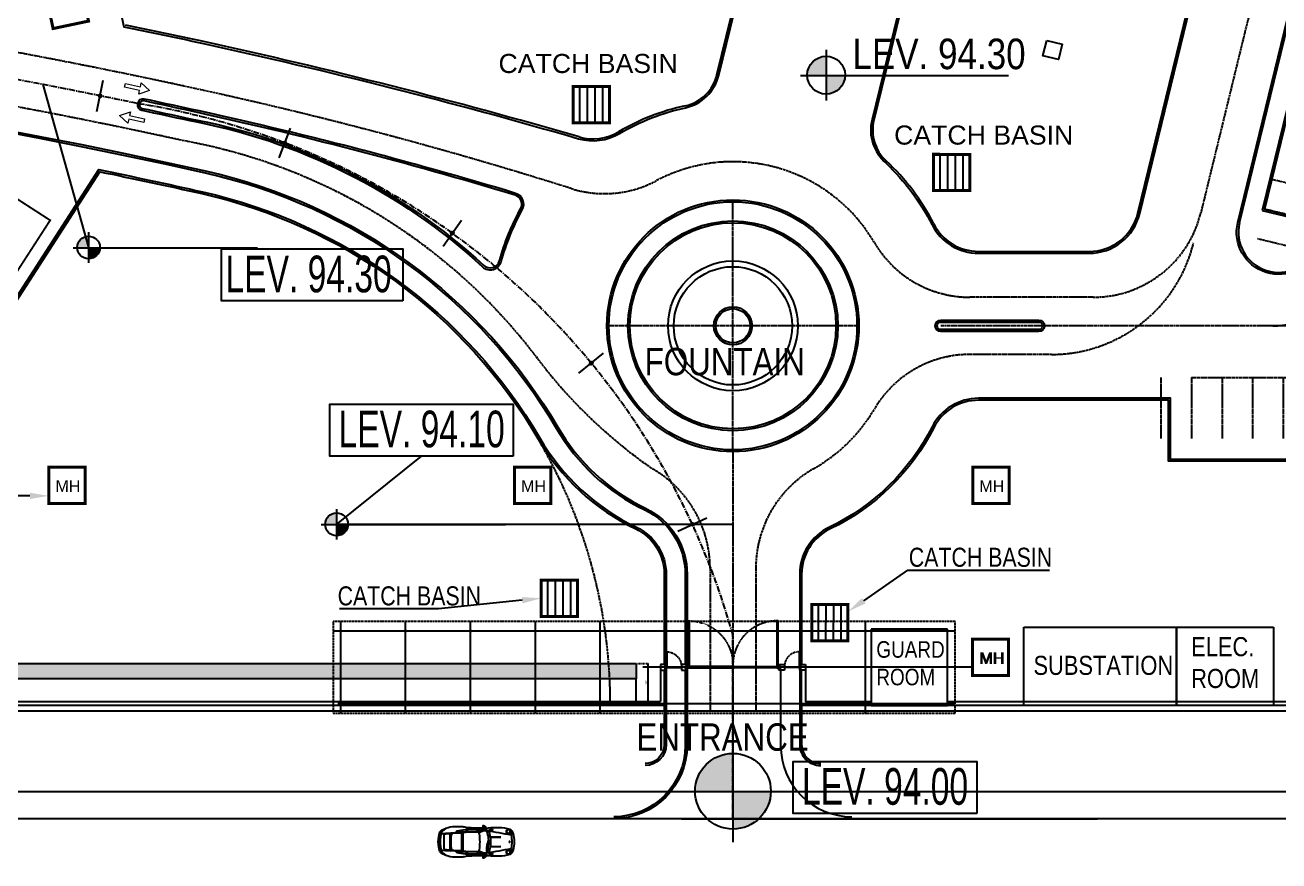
# Model space of a CAD drawing. Header units: feet. Extents: x 50754 to 76410, y 49660 to 67674.
# Drawn here: x 64094 to 68036, y 54850 to 57479 of the extents above; entities that cross this region are included whole.
import ezdxf

# ---------------------------------------------------------------- set-up
doc = ezdxf.new("R2010")
doc.units = ezdxf.units.FT
doc.header["$PDMODE"] = 32
for name, pattern in [('Amconstr', [9999, 9999, 0]), ('CENTER', [2, 1.25, -0.25, 0.25, -0.25]), ('CENTER2', [28.575, 19.05, -3.175, 3.175, -3.175]), ('HIDDEN', [9.525, 6.35, -3.175]), ('HIDDEN2', [0.1875, 0.125, -0.0625])]:
    doc.linetypes.add(name, pattern=pattern)
for name, color, linetype in [('03--GRID', 8, 'CENTER2'), ('1_TEXT', 3, 'Continuous'), ('afaq', 6, 'Continuous'), ('CAR', 253, 'Continuous'), ('CARS', 2, 'Continuous'), ('CKS_PROPERTY LINE', 5, 'Continuous'), ('coches', 7, 'Continuous'), ('F--BLOCKWALL-3', 253, 'Continuous'), ('MS GATE', 1, 'Continuous'), ('Plot Boundary', 1, 'Continuous'), ('PLOT LINE', 3, 'Continuous'), ('ROAD CL', 251, 'CENTER'), ('roads & footpath', 161, 'Continuous'), ('STORM WATER DRAIN CHANNEL', 3, 'Continuous'), ('TEXT', 3, 'Continuous'), ('TITLE', 3, 'Continuous'), ('WALKING TRACK', 8, 'Continuous'), ('WALL', 4, 'Continuous'), ('WALL HATCH EXIST', 253, 'Continuous')]:
    doc.layers.add(name, color=color, linetype=linetype)
doc.layers.add('1_CAR', color=1, linetype='Continuous', lineweight=0)
doc.styles.add('3-16', font='arial.ttf')
doc.styles.add('ARC_IMP 001 1_1', font='ARIALN.TTF', dxfattribs={"height": 0.078125})
doc.styles.add('ARIAL', font='arial.ttf')
doc.dimstyles.new('1-8', dxfattribs={"dimtxt": 8, "dimasz": 4, "dimexe": 2, "dimexo": 2, "dimgap": 1, "dimtad": 1, "dimdec": 4, "dimzin": 0, "dimdsep": 46, "dimlunit": 4, "dimtxsty": '3-16', "dimblk": 'ARCHTICK', "dimcen": 4, "dimclrd": 1, "dimclre": 8, "dimclrt": 2, "dimadec": 3, "dimazin": 0, "dimtfac": 1, "dimtdec": 4, "dimtofl": 0, "dimtmove": 2, "dimatfit": 3, "dimldrblk": 'AERO', "dimfxl": 0.18, "dimtolj": 1, "dimtzin": 0, "dimarcsym": 0})

# ---------------------------------------------------------------- blocks, each defined once
blk = doc.blocks.new('A$C20319cff')
at = {"layer": 'MS GATE', "color": 253}
for p, q in [((5.2, 145.6), (6.2, 145.6)), ((147.1, 149.1), (147.2, 149)), ((147.2, 149), (147.1, 148.8))]:
    blk.add_line(p, q, dxfattribs=at)
for points in [[(1.3, 149), (0, 149), (0, 149)], [(0, 149), (0, 148.4), (0, 148.4)], [(1.3, 148.4), (0, 148.4), (0, 148.4)], [(1.3, 142.7), (0, 142.7), (0, 142.7)], [(0, 142.2), (0, 142.7), (0, 142.7)], [(1.3, 142.2), (0, 142.2), (0, 142.2)], [(1.3, 149.1), (1.3, 148.8), (1.3, 148.8)], [(2.3, 149.1), (1.3, 149.1), (1.3, 149.1)], [(1.3, 148.6), (2.3, 148.7), (1.3, 148.8)], [(1.3, 148.6), (1.3, 148.2), (2.3, 148.3)], [(1.3, 142.9), (1.3, 142.6), (1.3, 142.6)], [(2.3, 142.8), (1.3, 142.9), (1.3, 142.9)], [(1.3, 142.3), (2.3, 142.4), (1.3, 142.6)], [(1.3, 142.3), (1.3, 142), (2.3, 142.1)], [(3.3, 149.1), (3.3, 148.3), (2.3, 148.3)], [(3.3, 149.1), (2.3, 149.1), (2.3, 149.1)], [(3.3, 142.8), (3.3, 142.1), (2.3, 142.1)], [(3.3, 142.8), (2.3, 142.8), (2.3, 142.8)], [(5.2, 149), (3.3, 149), (3.3, 149)], [(5.2, 148.4), (3.3, 148.4), (3.3, 148.4)], [(5.2, 142.7), (3.3, 142.7), (3.3, 142.7)], [(5.2, 142.2), (3.3, 142.2), (3.3, 142.2)], [(6.2, 149.4), (6.8, 149.4), (6.8, 149.4)], [(6.2, 149), (6.2, 149.4), (6.2, 149.4)], [(6.8, 149), (6.2, 149), (6.2, 149)], [(6.2, 149), (6.8, 149), (6.8, 149)], [(6.8, 148.4), (6.2, 148.4), (6.2, 148.4)], [(6.2, 148), (6.2, 148.4), (6.2, 148.4)], [(6.2, 148.4), (6.8, 148.4), (6.8, 148.4)], [(6.2, 148), (6.8, 148), (6.8, 148)], [(6.2, 143.1), (6.2, 142.7), (6.2, 142.7)], [(6.2, 143.1), (6.8, 143.1), (6.8, 143.1)], [(6.8, 142.7), (6.2, 142.7), (6.2, 142.7)], [(6.2, 142.7), (6.8, 142.7), (6.8, 142.7)], [(6.8, 142.2), (6.2, 142.2), (6.2, 142.2)], [(6.2, 142.1), (6.8, 142.1), (6.8, 142.1)], [(6.2, 142.1), (6.2, 141.8), (6.2, 141.8)], [(6.2, 141.8), (6.8, 141.8), (6.8, 141.8)], [(6.4, 149), (6.4, 149), (6.4, 149)], [(6.4, 148.4), (6.4, 148.4), (6.4, 148.4)], [(6.4, 142.7), (6.4, 142.7), (6.4, 142.7)], [(6.4, 142.2), (6.4, 142.1), (6.4, 142.1)], [(6.8, 148), (6.8, 149.4), (6.8, 149.4)], [(7, 149), (6.8, 149), (6.8, 149)], [(7, 148.4), (6.8, 148.4), (6.8, 148.4)], [(6.8, 143.1), (6.8, 141.8), (6.8, 141.8)], [(7, 142.7), (6.8, 142.7), (6.8, 142.7)], [(7, 142.2), (6.8, 142.2), (6.8, 142.2)], [(7, 148.4), (7, 149), (7, 149)], [(7, 142.7), (7, 142.2), (7, 142.2)], [(7.3, 147.6), (7.3, 146.2), (7.3, 146.2)], [(9, 147.6), (7.3, 147.6), (7.3, 147.6)], [(7.3, 145.4), (7.3, 143.8), (7.3, 143.8)], [(7.3, 143), (7.3, 141.5), (7.3, 141.5)], [(7.3, 140.7), (7.3, 139.1), (7.3, 139.1)], [(7.3, 138.3), (7.3, 136.8), (7.3, 136.8)], [(11.4, 146.2), (11.4, 147.6), (9.7, 147.6)], [(11.4, 143.8), (11.4, 145.4), (11.4, 145.4)], [(11.4, 141.5), (11.4, 143), (11.4, 143)], [(11.4, 139.1), (11.4, 140.7), (11.4, 140.7)], [(11.4, 136.8), (11.4, 138.3), (11.4, 138.3)], [(146.3, 145.4), (146.2, 145.6), (146.3, 145.8)], [(147.1, 148.7), (146.7, 148.7), (146.7, 148.7)], [(146.7, 146.2), (146.7, 148.7), (146.7, 148.7)], [(147.1, 146.2), (147.1, 148.7), (147.1, 148.7)], [(147.4, 145.9), (147.5, 145.8), (147.5, 145.6)], [(147.5, 145.6), (147.5, 145.4), (147.4, 145.2)]]:
    blk.add_lwpolyline(points, dxfattribs=at)
for points in [[(6.2, 140.9), (6.2, 150.2), (5.2, 150.2), (5.2, 140.9)], [(6.2, 144), (6.2, 147.1), (11.4, 147.1), (11.4, 144)], [(7.3, 147.6), (7.3, 143.5), (11.4, 143.5), (11.4, 147.6)], [(148.9, 143.5), (7.3, 143.5), (7.3, 147.6), (148.9, 147.6)], [(7.3, 0), (11.4, 0), (11.4, 144), (7.3, 144)], [(8.5, 145.6), (8.5, 145.5), (8.4, 145.5), (8.4, 145.5), (8.4, 145.6), (8.4, 145.6), (8.4, 145.6), (8.5, 145.6)], [(8.5, 145.6), (8.5, 145.5), (8.4, 145.5), (8.4, 145.5), (8.4, 145.6), (8.4, 145.6), (8.4, 145.6), (8.5, 145.6)], [(8.7, 146.1), (8.7, 146), (8.6, 146), (8.6, 146), (8.5, 146.1), (8.6, 146.2), (8.6, 146.2), (8.7, 146.2)], [(8.7, 146.1), (8.7, 146.1), (8.6, 146), (8.6, 146.1), (8.5, 146.1), (8.6, 146.1), (8.6, 146.2), (8.7, 146.1)], [(8.7, 145), (8.7, 145), (8.6, 145), (8.6, 145), (8.5, 145), (8.6, 145.1), (8.6, 145.1), (8.7, 145.1)], [(8.7, 145), (8.7, 145), (8.6, 145), (8.6, 145), (8.5, 145), (8.6, 145.1), (8.7, 145.1)], [(9.1, 146.4), (9.1, 146.4), (9.1, 146.4), (9, 146.4), (9, 146.4), (9, 146.5), (9.1, 146.5), (9.1, 146.5)], [(9.1, 146.4), (9.1, 146.4), (9.1, 146.4), (9, 146.4), (9, 146.4), (9, 146.5), (9.1, 146.5), (9.1, 146.5)], [(9.1, 144.7), (9.1, 144.7), (9.1, 144.6), (9, 144.7), (9, 144.7), (9, 144.7), (9.1, 144.8), (9.1, 144.7)], [(9.1, 144.7), (9.1, 144.7), (9.1, 144.6), (9, 144.7), (9, 144.7), (9, 144.7), (9.1, 144.8), (9.1, 144.7)], [(9.7, 146.4), (9.7, 146.4), (9.6, 146.4), (9.6, 146.4), (9.6, 146.4), (9.6, 146.5), (9.6, 146.5), (9.7, 146.5)], [(9.7, 146.4), (9.7, 146.4), (9.6, 146.4), (9.6, 146.4), (9.6, 146.5), (9.6, 146.5), (9.7, 146.5)], [(9.7, 144.7), (9.7, 144.7), (9.6, 144.6), (9.6, 144.7), (9.6, 144.7), (9.6, 144.7), (9.6, 144.8), (9.7, 144.7)], [(9.7, 144.7), (9.7, 144.7), (9.6, 144.6), (9.6, 144.7), (9.6, 144.7), (9.6, 144.8), (9.7, 144.7)], [(10.2, 146.1), (10.1, 146), (10.1, 146), (10, 146), (10, 146.1), (10, 146.2), (10.1, 146.2), (10.1, 146.2)], [(10.2, 146.1), (10.1, 146.1), (10.1, 146), (10, 146.1), (10, 146.1), (10, 146.1), (10.1, 146.2), (10.1, 146.1)], [(10.2, 145), (10.1, 145), (10.1, 145), (10, 145), (10, 145), (10, 145.1), (10.1, 145.1), (10.1, 145.1)], [(10.2, 145), (10.1, 145), (10.1, 145), (10, 145), (10, 145), (10, 145.1), (10.1, 145.1)], [(10.3, 145.6), (10.3, 145.5), (10.3, 145.5), (10.2, 145.5), (10.2, 145.6), (10.2, 145.6), (10.3, 145.6), (10.3, 145.6)], [(10.3, 145.6), (10.3, 145.5), (10.3, 145.5), (10.2, 145.5), (10.2, 145.6), (10.2, 145.6), (10.3, 145.6), (10.3, 145.6)], [(14.9, 143.5), (14.9, 147.6), (17, 147.6), (17, 143.5)], [(21.2, 143.5), (21.2, 147.6), (23.2, 147.6), (23.2, 143.5)], [(27.4, 143.5), (27.4, 147.6), (29.5, 147.6), (29.5, 143.5)], [(33.6, 143.5), (33.6, 147.6), (35.7, 147.6), (35.7, 143.5)], [(39.9, 143.5), (39.9, 147.6), (42, 147.6), (42, 143.5)], [(46.1, 143.5), (46.1, 147.6), (48.2, 147.6), (48.2, 143.5)], [(52.4, 143.5), (52.4, 147.6), (54.4, 147.6), (54.4, 143.5)], [(58.6, 143.5), (58.6, 147.6), (60.7, 147.6), (60.7, 143.5)], [(64.8, 143.5), (64.8, 147.6), (66.9, 147.6), (66.9, 143.5)], [(71.1, 143.5), (71.1, 147.6), (73.2, 147.6), (73.2, 143.5)], [(77.3, 143.5), (77.3, 147.6), (79.4, 147.6), (79.4, 143.5)], [(83.6, 143.5), (83.6, 147.6), (85.6, 147.6), (85.6, 143.5)], [(89.8, 143.5), (89.8, 147.6), (91.9, 147.6), (91.9, 143.5)], [(96, 143.5), (96, 147.6), (98.1, 147.6), (98.1, 143.5)], [(102.3, 143.5), (102.3, 147.6), (104.3, 147.6), (104.3, 143.5)], [(108.5, 143.5), (108.5, 147.6), (110.6, 147.6), (110.6, 143.5)], [(114.7, 143.5), (114.7, 147.6), (116.8, 147.6), (116.8, 143.5)], [(121, 143.5), (121, 147.6), (123.1, 147.6), (123.1, 143.5)], [(127.2, 143.5), (127.2, 147.6), (129.3, 147.6), (129.3, 143.5)], [(133.5, 143.5), (133.5, 147.6), (135.5, 147.6), (135.5, 143.5)], [(139.7, 143.5), (139.7, 147.6), (141.8, 147.6), (141.8, 143.5)], [(144.8, 147.6), (144.8, 143.5), (148.9, 143.5), (148.9, 147.6)], [(145, 147.4), (145, 143.8), (148.7, 143.8), (148.7, 147.4)]]:
    blk.add_lwpolyline(points, close=True, dxfattribs=at)
at = {"layer": 'MS GATE', "color": 253, "linetype": 'HIDDEN2', "ltscale": 3}
blk.add_arc((10.5, 138.5), 138.5, 270.3689, 2.0689, dxfattribs=at)
at = {"layer": 'MS GATE', "color": 253}
for points in [[(146.3, 145.8), (146.5, 146.3), (147.1, 146.4), (147.4, 145.9)], [(147.4, 145.2), (147.1, 144.8), (146.4, 144.9), (146.3, 145.4)], [(147.1, 148.8), (146.5, 148.3), (146.5, 149.6), (147.1, 149.1)]]:
    blk.add_open_spline(points, degree=3, dxfattribs=at)
blk = doc.blocks.new('A$C6C2F1E0A')
at = {"layer": 'coches', "color": 0, "linetype": 'ByBlock', "lineweight": -3}
for p, q in [((3.454, 0.86), (2.883, 0.85)), ((0.757, 0.253), (1.346, 0.273)), ((1.343, 0.253), (0.757, 0.253)), ((1.92, 0.537), (1.757, 0.611)), ((2.091, 0.539), (1.994, 0.688)), ((2.122, 0.538), (2.026, 0.688)), ((2.681, 0.543), (2.584, 0.687)), ((2.712, 0.544), (2.615, 0.688)), ((3.04, 0.536), (2.706, 0.544)), ((2.881, 0.452), (2.881, 0)), ((2.881, 0), (2.881, -0.452)), ((3.349, 0.5), (2.924, 0.505)), ((2.936, 0), (2.936, 0.432)), ((2.936, -0.432), (2.936, 0)), ((3.313, 0.518), (3.04, 0.536)), ((3.542, 0.504), (3.313, 0.518)), ((3.521, 0), (3.521, 0.274)), ((3.521, -0.274), (3.521, 0)), ((3.843, 0.479), (3.542, 0.504)), ((3.61, 0.411), (3.61, 0)), ((3.61, 0), (3.61, -0.411)), ((3.749, 0.461), (3.67, 0.463)), ((4.128, 0.453), (3.843, 0.479)), ((3.92, 0), (3.92, 0.366)), ((3.92, -0.366), (3.92, 0)), ((0.757, -0.253), (1.346, -0.273)), ((1.343, -0.253), (0.757, -0.253)), ((1.987, -0.566), (1.698, -0.692)), ((1.698, -0.692), (2.276, -0.685)), ((1.757, -0.611), (1.92, -0.537)), ((2.056, -0.544), (1.963, -0.689)), ((2.091, -0.539), (1.994, -0.688)), ((2.276, -0.685), (2.625, -0.688)), ((2.681, -0.543), (2.584, -0.687)), ((2.712, -0.544), (2.615, -0.688)), ((2.706, -0.544), (3.04, -0.536)), ((2.924, -0.505), (3.349, -0.5)), ((3.04, -0.536), (3.313, -0.518)), ((3.313, -0.518), (3.542, -0.504)), ((3.843, -0.479), (3.542, -0.504)), ((3.67, -0.463), (3.749, -0.461)), ((4.128, -0.453), (3.843, -0.479)), ((1.709, -0.777), (2.365, -0.777)), ((2.883, -0.85), (3.454, -0.86))]:
    blk.add_line(p, q, dxfattribs=at)
for points in [[(2.421, 0.773, -0.024995), (2.365, 0.777), (1.709, 0.777, -0.093665), (1.597, 0.777, -0.044974), (1.441, 0.773, 0.242846), (1.54, 0.724, -0.066443), (1.673, 0.708, 0.284222), (1.698, 0.692)], [(2.615, 0.688), (2.276, 0.685), (1.698, 0.692), (1.987, 0.566, 0.071916), (2.091, 0.539, 0.014486), (2.828, 0.548, 0.015753), (3.209, 0.571, 0.648), (3.202, 0.608, 0.010841), (3.087, 0.633, 0.038718), (2.625, 0.688, 0.192613), (2.609, 0.783)]]:
    blk.add_lwpolyline(points, format="xyb", dxfattribs=at)
blk.add_lwpolyline([(2.625, 0.688), (2.615, 0.688)], dxfattribs=at)
blk.add_circle((0.275, -0.002), 0.0266, dxfattribs=at)
for centre, radius, start, end in [((0.43, 0.38), 0.377, 117.9341, 165.85615), ((0.798, 0.253), 0.713, 139.8356, 163.0263), ((0.431, 0.503), 0.25, 127.02801, 151.65316), ((0.989, -2.032), 2.841, 80.85021, 105.00206), ((0.321, 0.604), 0.106, 37.99011, 112.40952), ((1.275, 0.654), 0.0587, 88.98132, 160.02912), ((1.296, 0.404), 0.309, 80.02438, 93.71103), ((1.322, 0.639), 0.0745, 24.00087, 68.75294), ((1.775, 0.75), 0.18, 109.85695, 171.1321), ((1.474, 0.914), 0.272, 329.83147, 356.13516), ((1.722, 0.897), 0.023, 356.13516, 109.85695), ((2.481, 0.583), 0.227, 85.39138, 120.85301), ((2.461, 0.726), 0.0619, 53.33997, 130.5245), ((2.458, 0.82), 0.06, 231.90676, 311.95772), ((2.44, 1.337), 0.564, 275.8996, 280.69871), ((2.494, 0.747), 0.0622, 34.57428, 84.64578), ((2.566, 1.444), 0.662, 268.18931, 293.59081), ((2.898, 0.684), 0.167, 95.12242, 113.59081), ((2.655, -2.645), 3.595, 69.1236, 77.1575), ((3.957, 0.792), 0.128, 198.90691, 239.4435), ((3.738, 0.367), 0.399, 12.42516, 60.19738), ((3.794, 0.28), 0.456, 36.82, 71.82482), ((2.143, -0.052), 2.144, 165.85615, 178.61373), ((2.143, 0.052), 2.144, 181.38627, 194.14385), ((0.176, 0.443), 0.0622, 163.0263, 273.45026), ((1.989, -0.017), 1.853, 167.58364, 179.46145), ((1.989, 0.017), 1.853, 180.53855, 192.41636), ((-7.49, 47.784), 48.02, 279.19046, 280.81792), ((0.344, 0.55), 0.151, 151.65316, 191.62861), ((0.267, 0.534), 0.0721, 191.62861, 237.79273), ((0.308, 0.599), 0.15, 237.79273, 290.48626), ((0.468, 0.589), 0.219, 164.11784, 200.1268), ((0.311, 0.634), 0.0561, 99.1163, 164.11784), ((0.33, 0.542), 0.0734, 202.56308, 318.95521), ((0.318, 0.591), 0.0991, 44.31791, 99.1163), ((0.323, 0.558), 0.106, 290.48626, 327.37293), ((0.279, 0.587), 0.141, 318.95521, 356.06249), ((0.311, 0.585), 0.109, 356.06249, 44.31791), ((0.29, 0.58), 0.146, 327.37293, 37.99011), ((1.261, 0.666), 0.0421, 169.10567, 256.39493), ((1.289, 0.781), 0.161, 256.39493, 281.29174), ((1.27, 0.909), 0.29, 279.86313, 292.32109), ((3.487, -0.031), 2.163, 163.09134, 179.17929), ((3.487, 0.031), 2.163, 180.82071, 196.90866), ((1.37, 0.66), 0.0224, 299.10341, 22.98323), ((1.433, 0.081), 0.0143, 16.92116, 209.45203), ((-1.123, -0.69), 2.655, 8.26267, 16.7299), ((-0.612, -0.541), 2.152, 1.60447, 16.92116), ((3.06, 0.037), 1.612, 163.31049, 178.57885), ((1.792, 0.418), 0.288, 130.3021, 163.31049), ((1.697, 0.449), 0.243, 89.73105, 135.96054), ((1.648, 0.433), 0.209, 58.53858, 101.74101), ((1.901, 0.472), 0.0678, 345.77402, 73.14523), ((5.525, -0.023), 3.591, 172.34206, 179.63419), ((5.525, 0.023), 3.591, 180.36581, 187.65794), ((2.931, 0.455), 0.05, 98.3498, 183.33875), ((3.016, 0.434), 0.0806, 119.42208, 181.65312), ((3.333, 0.156), 0.345, 69.32835, 87.20771), ((3.43, 0.414), 0.069, 24.94692, 69.32835), ((3.074, 0.285), 0.447, 358.55631, 20.67884), ((-3.919, 0.054), 7.474, 359.5886, 3.4511), ((-3.919, -0.054), 7.474, 356.5489, 0.4114), ((3.666, 0.406), 0.0564, 86.79264, 175.49073), ((3.688, -0.272), 0.736, 77.71567, 85.23253), ((3.823, 0.352), 0.0977, 8.59287, 77.71567), ((3.768, 0.377), 0.329, 38.54914, 67.8682), ((3.361, 0.253), 0.741, 5.95875, 26.34666), ((1.869, 0.021), 2.251, 359.47261, 7.89724), ((1.869, -0.021), 2.251, 352.10276, 0.52739), ((1.787, -0.026), 2.389, 0.63256, 11.58336), ((1.787, 0.026), 2.389, 348.41664, 359.36744), ((2.341, -0.011), 1.904, 0.34287, 17.26818), ((2.341, 0.011), 1.904, 342.73182, 359.65713), ((0.43, -0.38), 0.377, 194.14385, 242.0659), ((0.176, -0.443), 0.0622, 86.54974, 196.9737), ((0.798, -0.253), 0.713, 196.9737, 220.1644), ((-7.49, -47.784), 48.02, 79.18208, 80.80954), ((0.344, -0.55), 0.151, 168.37139, 208.34684), ((0.267, -0.534), 0.0721, 122.20727, 168.37139), ((0.431, -0.503), 0.25, 208.34684, 232.97199), ((0.308, -0.599), 0.15, 69.51374, 122.20727), ((0.468, -0.589), 0.219, 159.8732, 195.88216), ((0.311, -0.634), 0.0561, 195.88216, 260.8837), ((0.33, -0.542), 0.0734, 41.04479, 157.43692), ((0.321, -0.604), 0.106, 247.59048, 322.00989), ((0.318, -0.591), 0.0991, 260.8837, 315.68209), ((0.323, -0.558), 0.106, 32.62707, 69.51374), ((0.279, -0.587), 0.141, 3.93751, 41.04479), ((0.311, -0.585), 0.109, 315.68209, 3.93751), ((0.29, -0.58), 0.146, 322.00989, 32.62707), ((1.261, -0.666), 0.0421, 103.60507, 190.89433), ((1.275, -0.654), 0.0587, 199.97088, 271.01868), ((1.289, -0.781), 0.161, 78.70826, 103.60507), ((1.27, -0.909), 0.29, 67.67891, 80.13687), ((1.322, -0.639), 0.0745, 291.24706, 335.99913), ((1.37, -0.66), 0.0224, 337.01677, 60.89659), ((1.414, -0.114), 0.0107, 20.45887, 234.64631), ((-0.748, -0.97), 2.316, 12.84625, 21.43842), ((-0.869, -0.966), 2.447, 10.48062, 20.45887), ((3.06, -0.037), 1.612, 179.61793, 185.96863), ((3.06, -0.037), 1.612, 189.56808, 196.68951), ((3.272, -0.052), 1.786, 188.26267, 193.89024), ((1.717, -0.407), 0.212, 192.84625, 212.26338), ((1.792, -0.418), 0.288, 196.68951, 229.6979), ((1.697, -0.449), 0.243, 224.03946, 270.26895), ((1.648, -0.433), 0.209, 258.25899, 301.46142), ((1.699, -0.721), 0.0287, 90.58995, 154.05522), ((1.901, -0.472), 0.0678, 286.85477, 14.22598), ((2.134, -0.914), 0.377, 96.53422, 112.98783), ((2.291, -13.256), 12.719, 87.58033, 90.89993), ((2.498, -0.715), 0.13, 328.65744, 12.26701), ((2.506, 2.319), 3.009, 272.26238, 281.13154), ((2.664, -6.601), 6.055, 84.84276, 88.4528), ((2.931, -0.455), 0.05, 176.66125, 261.6502), ((3.016, -0.434), 0.0806, 178.34688, 240.57792), ((2.566, 2.016), 2.7, 281.13154, 283.61609), ((3.197, -0.588), 0.021, 283.61609, 55.38907), ((3.333, -0.156), 0.345, 272.79229, 290.67165), ((3.43, -0.414), 0.069, 290.67165, 335.05308), ((3.074, -0.285), 0.447, 339.32116, 1.44369), ((3.666, -0.406), 0.0564, 184.50927, 273.20736), ((3.688, 0.272), 0.736, 274.76747, 282.28433), ((3.957, -0.792), 0.128, 120.5565, 161.09309), ((3.823, -0.352), 0.0977, 282.28433, 351.40713), ((3.768, -0.377), 0.329, 292.1318, 321.45086), ((3.738, -0.367), 0.399, 299.80262, 347.57484), ((3.794, -0.28), 0.456, 288.17518, 323.18), ((3.361, -0.253), 0.741, 333.65334, 354.04125), ((0.989, 2.032), 2.841, 254.99794, 279.14979), ((1.296, -0.404), 0.309, 266.28897, 279.97562), ((1.538, -0.845), 0.121, 89.09837, 143.69754), ((1.497, -1.646), 0.874, 83.42096, 93.72121), ((1.546, -0.219), 0.505, 269.27606, 284.48143), ((1.653, -1.072), 0.3, 79.29804, 100.70196), ((1.775, -0.75), 0.18, 188.8679, 250.14305), ((1.474, -0.914), 0.272, 3.86484, 30.16853), ((1.722, -0.897), 0.023, 250.14305, 3.86484), ((2.44, -1.337), 0.564, 91.93861, 97.66574), ((2.481, -0.583), 0.227, 239.14699, 274.60862), ((2.458, -0.82), 0.06, 48.04228, 128.09324), ((2.461, -0.726), 0.0619, 229.4755, 306.66003), ((2.44, -1.337), 0.564, 79.30129, 84.1004), ((2.494, -0.747), 0.0622, 275.35422, 325.42572), ((2.566, -1.444), 0.662, 66.40919, 91.81069), ((2.898, -0.684), 0.167, 246.40919, 264.87758), ((2.655, 2.645), 3.595, 282.8425, 290.8764)]:
    blk.add_arc(centre, radius, start, end, dxfattribs=at)
blk = doc.blocks.new('S PARK')
at = {"layer": 'CAR', "xscale": 942.2849746202844, "yscale": 942.2849746202844, "zscale": 942.2849746202844, "rotation": 90}
blk.add_blockref('A$C6C2F1E0A', (0, 491.622), dxfattribs=at)
blk = doc.blocks.new('admin enlclave road')
at = {"layer": 'CKS_PROPERTY LINE', "color": 253}
blk.add_line((44902.009, -5335.39), (44591.253, -5378.101), dxfattribs=at)
at = {"layer": 'CKS_PROPERTY LINE', "color": 253, "lineweight": -3}
for points in [[(44503.351, -5420.285, -0.126728), (44591.997, -5383.981), (44858.55, -5347.345)], [(44503.534, -5422.333, -0.126876), (44592.269, -5385.962), (44858.727, -5349.339)]]:
    blk.add_lwpolyline(points, format="xyb", dxfattribs=at)
at = {"layer": 'CARS', "color": 253, "xscale": -0.0014, "yscale": 0.0014, "zscale": 0.0014, "rotation": 97.82584931717199}
blk.add_blockref('S PARK', (44742.217, -5367.079, 104), dxfattribs=at)
blk = doc.blocks.new('*U9')
at = {"layer": 'ROAD CL', "ltscale": 5}
blk.add_line((96, 0), (96, 192), dxfattribs=at)
blk = doc.blocks.new('*U10')
at = {"layer": 'WALL', "color": 0, "linetype": 'ByBlock', "lineweight": -2, "transparency": 16777216, "rotation": 180}
for p in [(67760.8, 56371.1), (67856.8, 56371.1), (67952.8, 56371.1), (68048.8, 56371.1), (68144.8, 56371.1), (68240.8, 56371.1), (68336.8, 56371.1), (68432.8, 56371.1), (68528.8, 56371.1), (68624.8, 56371.1), (68720.8, 56371.1), (68816.8, 56371.1), (68912.8, 56371.1), (69008.8, 56371.1), (69104.8, 56371.1), (69200.8, 56371.1), (69296.8, 56371.1), (69392.8, 56371.1), (69488.8, 56371.1), (69584.8, 56371.1), (69680.8, 56371.1), (69776.8, 56371.1), (69872.8, 56371.1), (69968.8, 56371.1), (70064.8, 56371.1)]:
    blk.add_blockref('*U9', p, dxfattribs=at)
blk = doc.blocks.new('RD')
at = {"layer": 'ROAD CL', "color": 253, "linetype": 'ByBlock'}
blk.add_lwpolyline([(0, 50), (0, -50)], dxfattribs=at)
for radius in [5, 1]:
    blk.add_circle((0, 0), radius, dxfattribs=at)
blk = doc.blocks.new('_ArchTick')
at = {"color": 0, "const_width": 0.15}
blk.add_lwpolyline([(-0.5, -0.5), (0.5, 0.5)], dxfattribs=at)
blk = doc.blocks.new('*D25')
at = {"color": 8, "linetype": 'HIDDEN', "lineweight": -2, "ltscale": 0.005, "transparency": 16777216}
for p, q in [((66016.8, 55471.4), (66054.5, 55471.4)), ((66016.8, 55351.4), (66054.5, 55351.4))]:
    blk.add_line(p, q, dxfattribs=at)
at = {"color": 1, "linetype": 'ByBlock', "lineweight": -2, "ltscale": 0.005, "transparency": 16777216}
blk.add_line((66052.5, 55351.4), (66052.5, 55471.4), dxfattribs=at)
at = {"layer": 'Defpoints', "color": 0, "linetype": 'ByBlock', "ltscale": 0.005, "transparency": 16777216}
for p in [(66014.8, 55471.4), (66052.5, 55471.4), (66014.8, 55351.4)]:
    blk.add_point(p, dxfattribs=at)
at = {"color": 1, "linetype": 'ByBlock', "lineweight": -2, "ltscale": 0.005, "transparency": 16777216, "xscale": 4, "yscale": 4, "zscale": 4}
for p, rotation in [((66052.5, 55471.4), 89.99991514820667), ((66052.5, 55351.4), 269.9999151482066)]:
    blk.add_blockref('_ArchTick', p, dxfattribs=dict(at, rotation=rotation))
at = {"color": 2, "linetype": 'ByBlock', "ltscale": 0.005, "transparency": 16777216, "insert": (66047.4, 55411.4), "char_height": 8, "attachment_point": 5, "rotation": 89.9999, "style": '3-16'}
blk.add_mtext("\\A1;10'", dxfattribs=at)
blk = doc.blocks.new('AERO')
blk.add_line((0, 0), (-1, 0))
blk.add_lwpolyline([(-0.71, 0.71), (0, 0), (-0.71, -0.71)])

msp = doc.modelspace()

# ---------------------------------------------------------------- hatches: boundary and pattern name
at = {"linetype": 'Amconstr', "lineweight": 25, "ltscale": 10}
h = msp.add_hatch(dxfattribs=at)
h.set_pattern_fill('HONEY', color=2, scale=10)
h.set_pattern_definition([(0, (-2543.174, 61815.564), (47.625, 27.496306), [31.75, -63.5]), (120, (-2543.174, 61815.564), (-47.625, 27.496307), [31.75, -63.5]), (60, (-2543.174, 61815.564), (1e-07, 54.992613), [-63.5, 31.75])])
edge = h.paths.add_edge_path()
edge.add_line((55562.20452, 54451.62118), (55539.15506, 54493.72588))
edge.add_arc((59324.71309, 47478.64441), 7971.31217, 103.873445702, 118.352691246, ccw=False)
edge.add_arc((59455.30565, 47139.16752), 8332.32258, 89.686897527, 104.185520703, ccw=False)
edge.add_line((59500.83881, 55471.36568), (62782.29977, 55471.3609))
edge.add_line((62782.29977, 55471.3609), (66014.81952, 55471.35611))
edge.add_line((66014.81952, 55471.35611), (66014.81945, 55423.35611))
edge.add_line((66014.81945, 55423.35611), (62782.2997, 55423.3609))
edge.add_line((62782.2997, 55423.3609), (59500.70743, 55423.36568))
edge.add_arc((59455.30565, 47139.16752), 8284.32258, 89.685992007, 104.186424858)
edge.add_arc((59324.71309, 47478.64441), 7923.31217, 103.872500475, 118.350601101)
at = {"layer": 'WALL HATCH EXIST', "linetype": 'ByBlock'}
h = msp.add_hatch(color=253, dxfattribs=at)
h.dxf.hatch_style = 1
h.paths.add_polyline_path([(66612.14947, 57320.62478), (66612.14947, 57380.97792, 0.4142135624), (66552.64629, 57321.47474, 0.0035712008), (66552.65236, 57320.62478)])
h.paths.add_polyline_path([(66671.64658, 57320.62478), (66612.14947, 57320.62478), (66612.14947, 57261.97156, 0.4100358202)])
h = msp.add_hatch(color=253, dxfattribs=at)
h.dxf.hatch_style = 1
h.paths.add_polyline_path([(64293.30464, 56778.82355), (64293.30464, 56815.03544, 0.4142135624), (64257.60274, 56779.33353, 0.0035712008), (64257.60638, 56778.82355)])
h.paths.add_polyline_path([(64329.00291, 56778.82355), (64293.30464, 56778.82355), (64293.30464, 56743.63162, 0.4100358202)])
h = msp.add_hatch(color=253, dxfattribs=at)
h.dxf.hatch_style = 1
h.paths.add_polyline_path([(64293.30464, 56743.63162, 0.4100358202), (64329.00291, 56778.82355), (64293.30464, 56778.82355)])
h = msp.add_hatch(color=253, dxfattribs=at)
h.dxf.hatch_style = 1
h.paths.add_polyline_path([(65073.00304, 55908.35497), (65073.00304, 55944.56685, 0.4142135624), (65037.30113, 55908.86495, 0.0035712008), (65037.30477, 55908.35497)])
h.paths.add_polyline_path([(65108.7013, 55908.35497), (65073.00304, 55908.35497), (65073.00304, 55873.16304, 0.4100358202)])
h = msp.add_hatch(color=253, dxfattribs=at)
h.dxf.hatch_style = 1
h.paths.add_polyline_path([(65073.00304, 55873.16304, 0.4100358202), (65108.7013, 55908.35497), (65073.00304, 55908.35497)])
h = msp.add_hatch(color=0, dxfattribs=at)
h.dxf.hatch_style = 1
h.paths.add_polyline_path([(66319.12001, 55067.87618), (66319.12001, 55188.58246, 0.4142135624), (66200.11365, 55069.5761, 0.0035712008), (66200.12579, 55067.87618)])
h = msp.add_hatch(color=253, dxfattribs=at)
h.dxf.hatch_style = 1
h.paths.add_polyline_path([(66319.12001, 55067.87618), (66319.12001, 55188.58246, 0.4142135624), (66200.11365, 55069.5761, 0.0035712008), (66200.12579, 55067.87618)])
h.paths.add_polyline_path([(66438.11423, 55067.87618), (66319.12001, 55067.87618), (66319.12001, 54950.56974, 0.4100358202)])

# ---------------------------------------------------------------- linework, layer by layer
at = {"color": 253, "linetype": 'Continuous', "lineweight": 9}
msp.add_line((64293.30464, 56827.2712), (64293.30464, 56731.39586), dxfattribs=at)
at = {"color": 6, "const_width": 9.49219}
for points in [[(64181.63461, 57467.95021), (64293.09407, 57491.43259), (64269.61168, 57602.89205), (64158.15222, 57579.40967)], [(65816.64547, 57171.67988), (65930.55158, 57171.50679), (65930.72467, 57285.41291), (65816.81855, 57285.586)], [(66949.766, 56958.53524), (67063.67212, 56958.36215), (67063.8452, 57072.26827), (66949.93909, 57072.44136)], [(64168.58354, 55974.76582), (64282.48966, 55974.59274), (64282.66275, 56088.49885), (64168.75663, 56088.67194)], [(65632.43775, 55974.76582), (65746.34387, 55974.59274), (65746.51696, 56088.49885), (65632.61084, 56088.67194)], [(67073.29892, 55974.77014), (67187.20504, 55974.59705), (67187.37813, 56088.50317), (67073.47201, 56088.67625)], [(65716.15322, 55619.40489), (65830.05934, 55619.2318), (65830.23243, 55733.13792), (65716.32631, 55733.31101)], [(66566.77831, 55542.87646), (66680.68443, 55542.70337), (66680.85752, 55656.60949), (66566.9514, 55656.78258)], [(67071.85999, 55433.92324), (67185.76611, 55433.75015), (67185.9392, 55547.65627), (67072.03308, 55547.82936)]]:
    msp.add_lwpolyline(points, close=True, dxfattribs=at)
at = {"color": 253, "linetype": 'Continuous', "lineweight": 9}
for points in [[(66612.14947, 57401.37086), (66612.14947, 57241.57862), (66612.14947, 57241.57862)], [(66531.4034, 57320.62478), (67185.22032, 57320.62478), (67185.22032, 57320.62478)], [(65073.00304, 55956.80262), (65073.00304, 55860.92728), (65073.00304, 55860.92728)], [(66319.12001, 55229.36833), (66319.12001, 54909.78387), (66319.12001, 54909.78387)], [(66157.62786, 54982.54269), (67465.2617, 54982.54269), (67465.2617, 54982.54269)]]:
    msp.add_lwpolyline(points, dxfattribs=at)
at = {"color": 2, "linetype": 'ByBlock'}
for points in [[(65837.5665, 57171.66628), (65837.73959, 57285.5724)], [(65861.56647, 57171.62981), (65861.73956, 57285.53593)], [(65885.56644, 57171.59334), (65885.73953, 57285.49946)], [(65909.56641, 57171.55687), (65909.7395, 57285.46299)], [(66970.68703, 56958.52163), (66970.86012, 57072.42775)], [(66994.687, 56958.48516), (66994.86009, 57072.39128)], [(67018.68697, 56958.44869), (67018.86006, 57072.35481)], [(67042.68695, 56958.41222), (67042.86004, 57072.31834)], [(65737.07426, 55619.39128), (65737.24735, 55733.2974)], [(65761.07423, 55619.35481), (65761.24732, 55733.26093)], [(65785.0742, 55619.31834), (65785.24729, 55733.22446)], [(65809.07417, 55619.28187), (65809.24726, 55733.18799)], [(66587.69935, 55542.86285), (66587.87244, 55656.76897)], [(66611.69932, 55542.82638), (66611.87241, 55656.7325)], [(66635.69929, 55542.78991), (66635.87238, 55656.69603)], [(66659.69926, 55542.75344), (66659.87235, 55656.65956)]]:
    msp.add_lwpolyline(points, dxfattribs=at)
at = {"const_width": 9.49219}
msp.add_lwpolyline([(67071.85999, 55433.92324), (67185.76611, 55433.75015), (67185.9392, 55547.65627), (67072.03308, 55547.82936)], close=True, dxfattribs=at)
at = {"layer": '03--GRID', "ltscale": 0.1}
for p, q in [((65086.12001, 55315.35838), (65086.12001, 55603.35837)), ((65290.12001, 55315.35837), (65290.12001, 55603.35836)), ((65494.12001, 55315.35837), (65494.12001, 55603.35836)), ((65698.12001, 55315.35837), (65698.12001, 55603.35836)), ((65902.12001, 55315.35837), (65902.12001, 55603.35836)), ((66106.12001, 55315.35836), (66106.12001, 55603.35835)), ((66532.12001, 55315.35836), (66532.12001, 55603.35835)), ((66736.12001, 55315.35836), (66736.12001, 55603.35834)), ((67018.12001, 55573.35834), (65062.12001, 55573.35834)), ((67067.31722, 55459.35837), (66036.13935, 55459.35837))]:
    msp.add_line(p, q, dxfattribs=at)
msp.add_lwpolyline([(65077.12001, 55345.35995), (67018.12001, 55345.35714)], dxfattribs=at)
at = {"layer": '1_CAR', "color": 253}
for points in [[(64409.13652, 57295.29723), (64456.06023, 57285.18955), (64458.58715, 57296.92048), (64485.27462, 57272.75895), (64451.00639, 57261.72769), (64453.53331, 57273.45862), (64406.6096, 57283.5663)], [(64466.50107, 57172.46333), (64419.57735, 57182.57101), (64417.05043, 57170.84008), (64390.36297, 57195.0016), (64424.63119, 57206.03287), (64422.10427, 57194.30194), (64469.02799, 57184.19426)]]:
    msp.add_lwpolyline(points, close=True, dxfattribs=at)
at = {"layer": 'afaq', "color": 6, "linetype": 'Amconstr', "lineweight": 25, "ltscale": 10}
for points in [[(64108.61946, 55998.40345), (63457.65974, 55998.40345)], [(66730.2187, 55668.46534), (66869.3486, 55764.36709), (67314.82451, 55764.4828)], [(65656.55978, 55670.1693), (65393.71413, 55642.91296), (65082.23291, 55643.02868)]]:
    msp.add_lwpolyline(points, dxfattribs=at)
for points in [[(64108.61946, 56008.40345), (64168.61946, 55998.40345), (64108.61946, 55988.40345)], [(65655.52834, 55680.11597), (65716.23977, 55676.35795), (65657.59122, 55660.22264)], [(66735.89403, 55660.23183), (66680.81765, 55634.41337), (66724.54337, 55676.69884)]]:
    msp.add_solid(points, dxfattribs=at)
at = {"layer": 'F--BLOCKWALL-3', "color": 8, "linetype": 'HIDDEN', "lineweight": 25, "ltscale": 0.5}
msp.add_lwpolyline([(67018.12001, 55603.35834), (65062.12001, 55603.35837), (65062.12001, 55315.35838), (67018.12001, 55315.35835)], close=True, dxfattribs=at)
at = {"layer": 'F--BLOCKWALL-3', "color": 8, "linetype": 'Amconstr', "lineweight": 25}
for points in [[(67234.12001, 55585.66876), (67714.11989, 55585.66853), (67714.11989, 55339.35817), (67234.12001, 55339.35841)], [(67714.11989, 55585.66796), (68018.2361, 55585.66798), (68018.2361, 55339.35762), (67714.11989, 55339.3576)], [(66994.12001, 55579.35834), (66754.12001, 55579.35836), (66754.12001, 55339.35838), (66994.12001, 55339.35835)]]:
    msp.add_lwpolyline(points, close=True, dxfattribs=at)
at = {"layer": 'F--BLOCKWALL-3', "color": 253, "linetype": 'Amconstr', "lineweight": 25}
for points in [[(66091.12001, 55450.35905), (66109.12001, 55450.35905), (66109.12001, 55468.35905), (66091.12001, 55468.35905)], [(66157.11969, 55450.35852), (66175.11969, 55450.35852), (66175.11969, 55468.35852), (66157.11969, 55468.35852)], [(66481.11969, 55450.35852), (66463.11969, 55450.35852), (66463.11969, 55468.35852), (66481.11969, 55468.35852)], [(66547.12001, 55450.35852), (66529.12001, 55450.35852), (66529.12001, 55468.35852), (66547.12001, 55468.35852)]]:
    msp.add_lwpolyline(points, close=True, dxfattribs=at)
at = {"layer": 'F--BLOCKWALL-3', "linetype": 'Amconstr', "lineweight": 25}
for centre in [(65086.12001, 55573.35834), (65290.12001, 55573.35834), (65494.12001, 55573.35834), (66106.12001, 55573.35834), (66736.12001, 55573.35834), (65086.11967, 55345.35883), (65290.11967, 55345.35883), (65494.11967, 55345.35883), (65698.11967, 55345.35883), (65902.11967, 55345.35883), (66106.11967, 55345.35883), (66532.11967, 55345.35883), (66736.11967, 55345.35883)]:
    msp.add_circle(centre, 3, dxfattribs=at)
at = {"layer": 'Plot Boundary', "color": 253, "linetype": 'ByBlock', "const_width": 6}
msp.add_lwpolyline([(63759.21636, 57132.07142), (64172.45146, 56865.04942), (63807.7385, 56300.63074), (63394.50339, 56567.65273)], close=True, dxfattribs=at)
at = {"layer": 'PLOT LINE', "color": 253}
for p, q in [((59453.77997, 55351.36575), (66091.12001, 55351.356)), ((66994.12001, 55351.34979), (70231.88548, 55351.34979))]:
    msp.add_line(p, q, dxfattribs=at)
for points in [[(71861.75005, 61994.88878), (70241.3178, 55339.36387), (66535.12001, 55339.35845), (66535.12001, 55450.35852)], [(66103.12001, 55450.35852), (66103.12001, 55339.35598), (59453.77996, 55339.36575)], [(66091.12001, 55450.35852), (66091.12001, 55351.34979)], [(66547.12001, 55450.35852), (66547.12001, 55351.34979), (66754.12001, 55351.34979)]]:
    msp.add_lwpolyline(points, dxfattribs=at)
at = {"layer": 'ROAD CL', "color": 253, "linetype": 'ByBlock'}
for p, q in [((64149.03063, 57292.16442), (64293.30479, 56779.24853)), ((64293.30464, 56827.2712), (64293.30464, 56731.39586)), ((64244.857, 56778.82355), (64824.34555, 56778.82355)), ((66319.12001, 55908.77995), (65073.00304, 55908.35497))]:
    msp.add_line(p, q, dxfattribs=at)
at = {"layer": 'ROAD CL', "color": 253, "ltscale": 5}
for p, q in [((68199.91307, 56947.97727), (68013.36269, 56993.39702)), ((66319.12001, 56137.12584), (66319.12001, 56929.12584)), ((68177.2032, 56854.70208), (67990.65281, 56900.12182)), ((68154.49333, 56761.42688), (67967.94294, 56806.84663)), ((66715.12001, 56533.12584), (65923.12001, 56533.12584)), ((69971.07795, 56533.12584), (66973.11895, 56533.12584)), ((67760.79128, 56371.12584), (70064.79128, 56371.12584)), ((66319.12001, 56137.12584), (66319.12001, 54983.39265))]:
    msp.add_line(p, q, dxfattribs=at)
for points in [[(68746.23026, 60815.09343), (67790.28937, 56888.80254, -0.3458722565), (67452.16679, 56623.12584), (67063.86963, 56623.12584, -0.2657967098), (66763.90103, 56794.70917, 0.401108977), (66077.78626, 56989.21138, -0.20078208), (65810.22499, 56964.95958, 0.0230100263), (64627.80398, 57279.36954, 0.126481648), (55517.99972, 56952.58934)], [(55517.69872, 56777.23877, -0.1272080823), (64593.65401, 57114.86641, -0.1872262148), (65700.18893, 56436.28411, 0.0799494502), (66064.65426, 56084.23478, -0.2700647044), (66247.12001, 55771.05497), (66247.12001, 55321.56048)], [(67767.28254, 56794.30769, -0.3458722565), (67320.33891, 56443.12584), (67063.86963, 56443.12584, 0.2657967098), (66763.90103, 56271.5425, -0.1316152445), (66573.58576, 56084.23478, 0.2700647044), (66391.12001, 55771.05497), (66391.12001, 55321.56048)]]:
    msp.add_lwpolyline(points, format="xyb", dxfattribs=at)
at = {"layer": 'ROAD CL', "color": 253, "linetype": 'CENTER2'}
msp.add_lwpolyline([(66319.12001, 54983.39265), (66319.12001, 55560.25924, 0.2934129435), (64447.06591, 57232.22104, 0.0407216479), (61509.2811, 57602.64222, 0.0241452992), (59733.95754, 57594.65401, 0.0152732009), (58598.21154, 57497.65067, 0.0121724891), (57720.53194, 57373.54413, 0.0209456451), (56228.1544, 57060.59909, 0.019605249), (54859.52285, 56655.47186, 2.2933565504)], format="xyb", dxfattribs=at)
at = {"layer": 'ROAD CL', "color": 253, "linetype": 'ByBlock'}
for points in [[(66612.14947, 57401.37086), (66612.14947, 57241.57862)], [(66531.4034, 57320.62478), (67185.22032, 57320.62478)], [(65073.00304, 55908.86495), (65339.94136, 56123.1173)], [(65073.00304, 55956.80262), (65073.00304, 55860.92728)], [(65024.55539, 55908.35497), (65604.04394, 55908.35497)], [(66319.12001, 55229.36833), (66319.12001, 54909.78387)], [(66157.62786, 54982.54269), (67465.2617, 54982.54269)]]:
    msp.add_lwpolyline(points, dxfattribs=at)
at = {"layer": 'ROAD CL', "color": 253, "linetype": 'ByBlock', "elevation": 0.01704}
msp.add_lwpolyline([(67305.59274, 57430.8207), (67354.17357, 57418.99265), (67342.34551, 57370.41182), (67293.76468, 57382.23987)], close=True, dxfattribs=at)
at = {"layer": 'ROAD CL', "color": 253, "linetype": 'ByBlock'}
for points in [[(65280.99232, 56611.39162), (64711.09598, 56611.39162), (64711.09598, 56775.11456), (65280.99232, 56775.11456)], [(65628.62693, 56123.1173), (65051.25579, 56123.1173), (65051.25579, 56286.84024), (65628.62693, 56286.84024)], [(67085.53613, 54999.13694), (66508.16499, 54999.13694), (66508.16499, 55162.85988), (67085.53613, 55162.85988)]]:
    msp.add_lwpolyline(points, close=True, dxfattribs=at)
for centre, radius in [((66612.14947, 57321.47474), 59.50318), ((64293.30464, 56779.33353), 35.70191), ((64293.30464, 56779.33353), 35.70191), ((65073.00304, 55908.86495), 35.70191), ((65073.00304, 55908.86495), 35.70191), ((66319.12001, 55069.5761), 119.00636), ((66319.12001, 55069.5761), 119.00636)]:
    msp.add_circle(centre, radius, dxfattribs=at)
at = {"layer": 'ROAD CL', "color": 253, "ltscale": 5}
for centre, radius, start, end in [((68016.77119, 56779.12584), 246, 270, 346.31633278), ((64289.39068, 55344.65549), 1644.09151, 0.2335181, 30.48556294)]:
    msp.add_arc(centre, radius, start, end, dxfattribs=at)
at = {"layer": 'roads & footpath', "color": 253}
for p, q in [((67912.21069, 56856.93257), (68721.37461, 60180.37094)), ((68781.09761, 60172.03422), (67983.4055, 56895.71107)), ((67592.42409, 56887.74917), (68016.12082, 58627.97875)), ((66268.98924, 57322.74022), (66367.62916, 57727.87931)), ((66866.48695, 57608.24218), (66762.2431, 57180.08634)), ((67983.4055, 56895.71107), (68169.87513, 56850.31098)), ((67091.31947, 56767.12584), (67438.90867, 56767.12584))]:
    msp.add_line(p, q, dxfattribs=at)
for points in [[(68715.95796, 60183.48682, -1.0323484046), (68972.15106, 60119.74634), (68785.51075, 60164.79669), (67990.65457, 56900.1214), (68177.20494, 56854.70165), (68157.90366, 56779.9169, -0.9384725776), (67906.38099, 56858.35193), (68715.95797, 60183.48684)], [(55014.00942, 56438.37687, -0.3235775724), (55059.30962, 56501.04679, -0.0130714317), (55967.66577, 56774.83378), (56204.32756, 56819.13273, -0.1056897714), (63713.76306, 57139.11617), (63336.43266, 56555.17113), (63820.2201, 56242.56001), (64325.53336, 57024.56741, -0.0046243616), (64650.94279, 56954.64992, -0.2073561227), (65711.3806, 56181.76162, 0.1511435425), (66015.9468, 55899.96708, -0.2886997562), (66109.12001, 55752.04966), (66109.12001, 55450.35905)], [(55020.00942, 56438.37687, -0.3235775724), (55061.19142, 56495.34952, -0.0130680187), (55969.01016, 56768.98122), (56205.63257, 56813.2728, -0.1055646404), (63703.77854, 57134.71969), (63328.13684, 56553.38804), (63822.00319, 56234.26419), (64328.34591, 57017.86477, -0.0045673435), (64649.6282, 56948.79571, -0.2073523938), (65706.19809, 56178.73803, 0.1511349988), (66013.35558, 55894.55547, -0.2886997562), (66103.12001, 55752.04966), (66103.12001, 55468.35905)]]:
    msp.add_lwpolyline(points, format="xyb", dxfattribs=at)
at = {"layer": 'roads & footpath', "color": 8}
for points in [[(64014.58195, 59288.21023), (64404.55725, 57473.84857, -0.0033897934), (64649.30455, 57422.07284, -0.0165636211), (65833.86252, 57121.65154, 0.2063712997), (65962.69025, 57137.9083, -0.0798155617), (66170.05908, 57219.11769, 0.2869729437), (66274.81894, 57321.32085), (66372.0645, 57720.64549), (66859.25309, 57603.80689), (66756.4134, 57181.50571, 0.283051985), (66800.4654, 57044.27345, -0.0861589105), (66945.08308, 56850.89027, 0.2824333094), (67091.31947, 56761.12584), (67438.90867, 56761.12584, 0.3458722565), (67598.25379, 56886.3298), (68021.95052, 58626.55938, 0.4142135624), (67920.51287, 58793.28792), (67901.96739, 58797.80322), (68029.94573, 59323.44259), (68048.49121, 59318.92729, 0.4142135624)], [(56189.97473, 56883.59241, -0.1190976455), (64665.40333, 57019.04629, -0.2074398615), (65768.52913, 56214.77747, 0.1511349988), (66044.45026, 55959.49483, -0.2886997562), (66175.12001, 55752.04966), (66175.12001, 55213.6603, -0.4140909735), (65944.94872, 54983.39265)], [(56191.66455, 56877.83202, -0.1190949413), (64664.08874, 57013.19208, -0.2074364378), (65763.34619, 56211.75462, 0.1511259977), (66041.85904, 55954.08322, -0.2886997562), (66169.12001, 55752.04966), (66169.12001, 55468.35852)], [(70515.02739, 56514.28519), (70357.6255, 56552.6081), (70352.38979, 56531.10373, -0.2840680743), (70130.79128, 56312.57775), (70130.79128, 56113.12584), (67694.79128, 56113.12584), (67694.79128, 56305.12584), (67091.31947, 56305.12584, 0.2824333094), (66945.08308, 56215.3614, -0.1650982146), (66622.29322, 55899.96708, 0.2886997562), (66529.12001, 55752.04966), (66529.12001, 55468.35852)], [(70513.60802, 56508.45549), (70362.03583, 56545.35904), (70358.21949, 56529.68436, -0.2797863653), (70136.79128, 56307.83417), (70136.79128, 56107.12584), (67688.79128, 56107.12584), (67688.79128, 56299.12584), (67091.31947, 56299.12584, 0.2824333094), (66950.43319, 56212.64547, -0.1650982146), (66624.88444, 55894.55547, 0.2886997562), (66535.12001, 55752.04966), (66535.12001, 55468.35852)], [(70513.60802, 56508.45549), (70362.03583, 56545.35904), (70358.21949, 56529.68436, -0.2797863653), (70136.79128, 56307.83417), (70136.79128, 56107.12584), (67688.79128, 56107.12584), (67688.79128, 56299.12584), (67091.31947, 56299.12584, 0.2824333094), (66950.43319, 56212.64547, -0.1650982146), (66624.88444, 55894.55547, 0.2886997562), (66535.12001, 55752.04966), (66535.12001, 55468.35852)], [(66169.12001, 55450.35852), (66169.12001, 55213.6603, -0.4140909735), (65944.94621, 54989.39265)], [(66103.12001, 55450.35905), (66103.12001, 55216.02021, -0.4129210686), (66043.12059, 55156.2851)], [(66109.12001, 55450.35905), (66109.12001, 55216.00728, -0.4129811918), (66043.12059, 55150.2851, -0.4129811918)], [(66469.12001, 55450.35852), (66469.12001, 55213.6603, 0.4140909735), (66693.29381, 54989.39265)], [(66529.12001, 55450.35852), (66529.11943, 55216.2851, 0.4142135624), (66595.11943, 55150.2851, 0.4140909735)], [(66535.12016, 55339.35845), (66535.11943, 55216.2851, 0.4142135624), (66595.11943, 55156.2851)]]:
    msp.add_lwpolyline(points, format="xyb", dxfattribs=at)
at = {"layer": 'roads & footpath', "color": 253}
for points in [[(64460.96889, 57210.89718, -0.0020462657), (64606.64221, 57179.58646, -0.1416944614), (65531.71097, 56718.84503, 0.5603906679), (65590.76476, 56735.69588, -0.058144994), (65656.97041, 56897.94622, 0.4771166806), (65635.86075, 56949.77724, 0.0199551951), (64613.73438, 57214.88659, 0.0020376109), (64468.38978, 57246.12402, 1)], [(64462.20571, 57216.76832, -0.0020448157), (64607.82387, 57185.4699, -0.1416800059), (65535.77267, 56723.2612, 0.5603906679), (65584.98416, 56737.30358, -0.058144994), (65651.71526, 56900.84162, 0.4771166806), (65634.12387, 56944.03414, 0.019955303), (64612.45533, 57209.0245, 0.0020376892), (64467.15297, 57240.25288, 1)], [(66973.11365, 56551.12584), (67280.79128, 56551.12584, -1), (67280.79128, 56515.12584), (66973.11365, 56515.12584, -0.9996467482)], [(66973.11482, 56545.12584), (67280.79128, 56545.12584, -1), (67280.79128, 56521.12584), (66973.11365, 56521.12584, -0.9996070602)]]:
    msp.add_lwpolyline(points, format="xyb", close=True, dxfattribs=at)
for radius in [396, 390, 330, 324, 204, 186, 60, 54]:
    msp.add_circle((66319.12001, 56533.12584), radius, dxfattribs=at)
for centre, radius, start, end in [((60708.4733, 39397.85721), 18456, 77.666876794, 78.431587816), ((60708.4733, 39397.85721), 18456, 73.871121562, 77.666876794), ((66140.73585, 57353.9663), 132, 282.26081025, 346.31633278), ((66319.11999, 56533.12575), 708.00006, 102.26081025, 120.51305203), ((66890.49649, 57148.86027), 132, 166.31633278, 227.1477741), ((65879.42154, 57279.19638), 158, 253.87112156, 300.51314879), ((66319.11999, 56533.12576), 708.00006, 26.91421592, 47.13847785), ((67438.90867, 56925.12584), 158, 270, 346.31633278), ((67091.31947, 56925.12584), 158, 206.91421116, 270.00000001), ((68034.63438, 56827.12584), 126, 166.31632322, 338.89170638)]:
    msp.add_arc(centre, radius, start, end, dxfattribs=at)
at = {"layer": 'STORM WATER DRAIN CHANNEL', "color": 6, "linetype": 'Amconstr', "lineweight": 25}
msp.add_lwpolyline([(55562.20452, 54451.62118), (55539.15506, 54493.72588, -0.0632618174), (57413.36678, 55217.41517, -0.0633467071), (59500.83881, 55471.36568), (62782.29977, 55471.3609), (66014.81952, 55471.35611), (66014.81945, 55423.35611), (62782.2997, 55423.3609), (59500.70743, 55423.36568, 0.063354635), (57425.00303, 55170.84679, 0.0632568018)], format="xyb", close=True, dxfattribs=at)
at = {"layer": 'WALKING TRACK', "linetype": 'Amconstr', "lineweight": 25}
msp.add_lwpolyline([(55554.25375, 54365.35311, -0.1244685726), (59453.77996, 55351.36575), (66014.81934, 55351.35604), (66014.81945, 55423.35604), (59453.77996, 55423.36575, 0.1244685726), (55520.03077, 54428.69967)], format="xyb", close=True, dxfattribs=at)

# ---------------------------------------------------------------- block references
at = {"layer": 'MS GATE', "linetype": 'Amconstr', "lineweight": 25, "xscale": 42.66674600251998, "yscale": 42.66674600251998, "zscale": 42.66674600251998, "rotation": 352.174150691152}
msp.add_blockref('admin enlclave road', (-1794383.54152, 541708.42207), dxfattribs=at)
at = {"layer": 'MS GATE'}
for p, xscale, yscale, zscale, rotation in [((66169.93678, 55605.17694), -1.001736874494447, 1.001736874494447, 1.001736874494447, 179.9967209606094), ((66468.30324, 55605.17694), 1.001736874494447, 1.001736874494447, 1.001736874494447, 180.0032790393906), ((66107.38442, 55507.95653), -0.3339130475163297, 0.3339130475163297, 0.3339130475163297, 180.0062157447513), ((66530.8556, 55507.95653), 0.3339130475163297, 0.3339130475163297, 0.3339130475163297, 179.9937842552487)]:
    msp.add_blockref('A$C20319cff', p, dxfattribs=dict(at, xscale=xscale, yscale=yscale, zscale=zscale, rotation=rotation))
at = {"layer": 'ROAD CL', "color": 253, "linetype": 'ByBlock'}
for p, rotation in [((64329.65367, 57256.45386), 168.527037118164), ((64910.02583, 57108.29783), 159.0930356283522), ((65436.80905, 56824.56898), 144.2925789694025), ((65873.6348, 56415.68527), 129.4921223104528), ((66191.5165, 55908.77912), 114.691665651503)]:
    msp.add_blockref('RD', p, dxfattribs=dict(at, rotation=rotation))
at = {"layer": 'WALL', "color": 253, "linetype": 'Amconstr', "lineweight": 25}
msp.add_blockref('*U10', (0, 0), dxfattribs=at)

# ---------------------------------------------------------------- texts
at = {"color": 253, "linetype": 'ByBlock', "style": 'ARC_IMP 001 1_1'}
msp.add_text('LEV. 94.30', height=96, dxfattribs=at).set_placement((66695.10778, 57340.30599))
at = {"color": 253, "linetype": 'ByBlock', "style": 'ARC_IMP 001 1_1', "width": 0.8}
for s, p in [('LEV. 94.30', (64723.85117, 56638.62531)), ('LEV. 94.10', (65079.27502, 56151.09274)), ('LEV. 94.00', (66536.18421, 55027.11238))]:
    msp.add_text(s, height=115.2, dxfattribs=at).set_placement(p)
at = {"layer": '1_TEXT', "color": 8, "lineweight": -3, "style": 'ARC_IMP 001 1_1'}
for s, p in [('FOUNTAIN', (66041.46923, 56377.67158)), ('ENTRANCE', (66015.45819, 55196.88524))]:
    msp.add_text(s, height=86.06948, dxfattribs=at).set_placement(p)
at = {"layer": '1_TEXT', "color": 8, "attachment_point": 1, "style": 'ARC_IMP 001 1_1'}
for s, insert, char_height, width in [('ELEC. ROOM', (67759.8144, 55554.18617), 60, 195.9571031), ('GUARD ROOM', (66769.88651, 55541.33591), 52, 214.6269993), ('SUBSTATION', (67264.06835, 55495.37409), 60, 445.4541851)]:
    msp.add_mtext(s, dxfattribs=dict(at, insert=insert, char_height=char_height, width=width))
at = {"layer": 'TEXT', "color": 3, "linetype": 'ByBlock', "style": 'ARIAL'}
for p in [(64189.22125, 56010.92109), (65653.07546, 56010.92109), (67093.93663, 56010.9254), (67092.4977, 55470.07851)]:
    msp.add_text('MH', height=36, rotation=359.91293508, dxfattribs=at).set_placement(p)
at = {"layer": 'TEXT', "insert": (67096.28501, 55506.0728), "char_height": 36, "width": 337.1953982, "attachment_point": 1, "rotation": 359.91293508, "style": 'ARIAL'}
msp.add_mtext('{\\C6;MH}', dxfattribs=at)
at = {"layer": 'TITLE', "color": 3, "style": 'ARIAL', "width": 0.8}
for p in [(66872.08715, 55775.31676), (65076.30451, 55653.86264)]:
    msp.add_text('CATCH BASIN', height=60, dxfattribs=at).set_placement(p)
at = {"layer": 'TITLE', "color": 3, "char_height": 60, "width": 585.154831, "attachment_point": 1, "style": 'ARIAL'}
for insert in [(65582.10298, 57388.15627), (66825.86011, 57163.02695)]:
    msp.add_mtext('CATCH BASIN{\\C6; }', dxfattribs=dict(at, insert=insert))

# ---------------------------------------------------------------- dimensions: what is measured, and where the dimension line sits
at = {"color": 0, "linetype": 'ByBlock', "ltscale": 0.005}
dim = msp.add_aligned_dim(p1=(66014.81934, 55351.35604), p2=(66014.81952, 55471.35611), distance=-37.68765, dimstyle='1-8', override={"dimarcsym": 1}, dxfattribs=at)
dim.commit()
dim.dimension.update_dxf_attribs({"geometry": '*D25', "text_midpoint": (66047.4225, 55411.35602)})

doc.saveas('drawing.dxf')
